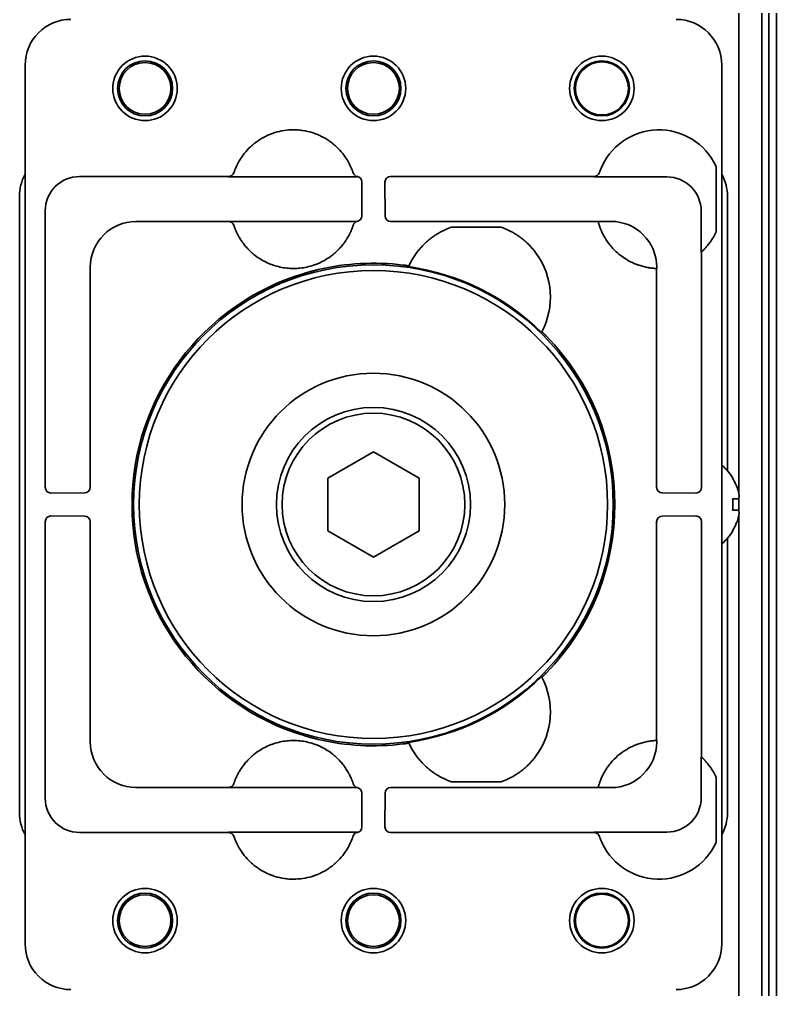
# Model space of a CAD drawing. Extents: x 6336 to 10269, y -393 to 3036.
# Drawn here: x 9113.1 to 9179.4, y 2316.2 to 2401.2 of the extents above; entities that cross this region are included whole.
import ezdxf

# ---------------------------------------------------------------- set-up
doc = ezdxf.new("R2010")
doc.units = 0
doc.header["$LTSCALE"] = 5
doc.layers.add('1', color=7, linetype='CONTINUOUS', true_color=0xffffff)

msp = doc.modelspace()

# ---------------------------------------------------------------- linework, layer by layer
at = {"layer": '1', "color": 7, "linetype": 'Continuous', "lineweight": 35}
for p, q in [((9178.073, 2899.726), (9178.073, 2264.326)), ((9179.373, 2249.526), (9179.373, 2898.926)), ((9178.684, 2895.926), (9178.684, 2252.526)), ((9176.073, 2853.71), (9176.073, 2359.737)), ((9113.573, 2397.227), (9113.573, 2320.226)), ((9174.573, 2320.226), (9174.573, 2397.227)), ((9131.859, 2387.804), (9131.854, 2387.789)), ((9163.859, 2387.804), (9163.86, 2387.805)), ((9163.86, 2387.807), (9163.864, 2387.818)), ((9174.073, 2388.344), (9174.073, 2382.608)), ((9131.385, 2387.463), (9118.335, 2387.463)), ((9142.547, 2387.424), (9131.372, 2387.424)), ((9143.051, 2384.019), (9143.066, 2386.963)), ((9145.079, 2386.963), (9145.094, 2384.016)), ((9163.385, 2387.463), (9145.579, 2387.463)), ((9169.771, 2387.424), (9163.372, 2387.424)), ((9113.073, 2385.727), (9113.073, 2331.726)), ((9175.073, 2361.678), (9175.073, 2385.727)), ((9115.336, 2384.464), (9115.336, 2360.232)), ((9172.771, 2380.828), (9172.771, 2384.424)), ((9123.279, 2383.519), (9131.375, 2383.519)), ((9131.372, 2383.528), (9142.617, 2383.528)), ((9145.594, 2383.519), (9150.288, 2383.519)), ((9150.288, 2383.519), (9150.385, 2383.519)), ((9150.882, 2383.52), (9150.385, 2383.519)), ((9150.883, 2383.52), (9155.263, 2383.52)), ((9155.263, 2383.52), (9155.761, 2383.519)), ((9155.761, 2383.519), (9155.858, 2383.519)), ((9155.858, 2383.519), (9163.749, 2383.519)), ((9163.749, 2383.519), (9163.747, 2383.528)), ((9163.747, 2383.528), (9164.876, 2383.528)), ((9131.848, 2383.181), (9131.848, 2383.181)), ((9155.263, 2383.02), (9150.883, 2383.02)), ((9172.771, 2380.828), (9172.81, 2380.864)), ((9172.81, 2360.232), (9172.81, 2380.864)), ((9119.28, 2360.247), (9119.28, 2379.52)), ((9168.875, 2379.403), (9168.866, 2379.404)), ((9168.866, 2379.404), (9168.866, 2360.247)), ((9168.875, 2379.529), (9168.875, 2379.403)), ((9140.073, 2361.036), (9144.073, 2363.345)), ((9144.073, 2363.345), (9148.073, 2361.036)), ((9140.073, 2356.417), (9140.073, 2361.036)), ((9148.073, 2361.036), (9148.073, 2356.417)), ((9175.518, 2361.026), (9175.551, 2361.026)), ((9115.836, 2359.733), (9118.78, 2359.748)), ((9169.363, 2359.748), (9172.31, 2359.733)), ((9176.073, 2358.22), (9176.073, 2359.221)), ((9115.336, 2357.22), (9115.336, 2332.989)), ((9118.78, 2357.705), (9115.836, 2357.72)), ((9119.28, 2337.933), (9119.28, 2357.205)), ((9168.866, 2357.205), (9168.866, 2338.049)), ((9172.31, 2357.72), (9169.363, 2357.705)), ((9172.81, 2336.588), (9172.81, 2357.22)), ((9176.073, 2357.716), (9176.073, 2264.726)), ((9144.073, 2354.107), (9140.073, 2356.417)), ((9148.073, 2356.417), (9144.073, 2354.107)), ((9175.551, 2356.426), (9175.518, 2356.426)), ((9175.073, 2331.726), (9175.073, 2355.774)), ((9168.866, 2338.049), (9168.875, 2338.049)), ((9168.875, 2338.049), (9168.875, 2337.923)), ((9172.771, 2333.028), (9172.771, 2336.624)), ((9131.849, 2334.273), (9131.849, 2334.273)), ((9150.883, 2334.433), (9155.263, 2334.433)), ((9174.073, 2334.844), (9174.073, 2329.108)), ((9131.375, 2333.933), (9123.279, 2333.933)), ((9142.617, 2333.924), (9131.372, 2333.924)), ((9143.066, 2330.489), (9143.051, 2333.436)), ((9145.094, 2333.436), (9145.079, 2330.489)), ((9150.288, 2333.933), (9145.594, 2333.933)), ((9150.385, 2333.933), (9150.288, 2333.933)), ((9150.882, 2333.933), (9150.385, 2333.933)), ((9155.263, 2333.933), (9150.883, 2333.933)), ((9155.761, 2333.933), (9155.263, 2333.933)), ((9155.858, 2333.933), (9155.761, 2333.933)), ((9163.749, 2333.933), (9155.858, 2333.933)), ((9163.747, 2333.924), (9163.749, 2333.933)), ((9164.876, 2333.924), (9163.747, 2333.924)), ((9118.335, 2329.989), (9131.385, 2329.989)), ((9131.372, 2330.028), (9142.547, 2330.028)), ((9145.579, 2329.989), (9163.385, 2329.989)), ((9163.372, 2330.028), (9169.771, 2330.028)), ((9131.852, 2329.67), (9131.859, 2329.648))]:
    msp.add_line(p, q, dxfattribs=at)
for centre, radius in [((9124.073, 2395.182), 2.825), ((9144.073, 2395.182), 2.825), ((9164.073, 2395.182), 2.825), ((9124.073, 2395.182), 2.411), ((9124.073, 2395.182), 2.267), ((9144.073, 2395.182), 2.411), ((9144.073, 2395.182), 2.267), ((9164.073, 2395.182), 2.411), ((9164.073, 2395.182), 2.32), ((9144.073, 2358.726), 21), ((9144.073, 2358.726), 20.5), ((9144.073, 2358.726), 11.5), ((9144.073, 2358.726), 8.5), ((9144.073, 2358.726), 8), ((9124.073, 2322.27), 2.825), ((9144.073, 2322.27), 2.825), ((9164.073, 2322.27), 2.825), ((9124.073, 2322.27), 2.411), ((9124.073, 2322.27), 2.267), ((9144.073, 2322.27), 2.411), ((9144.073, 2322.27), 2.267), ((9164.073, 2322.27), 2.411), ((9164.073, 2322.27), 2.32)]:
    msp.add_circle(centre, radius, dxfattribs=at)
for centre, radius, start, end in [((9169.073, 2386.052), 5.5, 24.61998, 158.89304), ((9169.073, 2384.9), 5.5, 324.66876, 335.38002), ((9169.073, 2384.9), 5.5, 225.48558, 238.47399), ((9153.073, 2376.9), 6.5, 143.94816, 155.25902), ((9153.073, 2376.9), 6.5, 332.04966, 36.05184), ((9144.073, 2358.726), 21.14, 82.96937, 103.24939), ((9144.073, 2358.726), 21.07, 45.69792, 81.61076), ((9144.073, 2358.726), 21.14, 106.69802, 253.30233), ((9144.073, 2358.726), 21.14, 315.6607, 44.3393), ((9171.453, 2358.527), 4.8, 31.37271, 49.458), ((9171.453, 2358.925), 4.8, 310.542, 328.62729), ((9144.073, 2358.726), 21.07, 278.38924, 314.30208), ((9153.073, 2340.552), 6.5, 323.94816, 27.95034), ((9144.073, 2358.726), 21.14, 256.75031, 277.03063), ((9153.073, 2340.552), 6.5, 204.74098, 216.05184), ((9169.073, 2332.552), 5.5, 121.52607, 139.88439), ((9169.073, 2332.552), 5.5, 24.61998, 35.33124), ((9169.073, 2331.4), 5.5, 201.10696, 335.38002)]:
    msp.add_arc(centre, radius, start, end, dxfattribs=at)
for centre, major_axis, ratio, start_param, end_param in [((9117.573, 2397.226), (2.829, -2.829), 0.999695, 2.356347, 3.926839), ((9170.572, 2397.226), (-2.829, -2.829), 0.999695, 2.356347, 3.926839), ((9117.073, 2385.726), (-2.829, 2.829), 0.999695, 0.279915, 0.785246), ((9131.385, 2387.963), (-0.474, 0.158), 0.999831, 1.892032, 3.138921), ((9142.768, 2387.943), (0.477, 0.15), 0.999767, 3.157291, 4.205088), ((9163.385, 2387.963), (-0.474, 0.159), 0.999831, 1.894839, 3.141593), ((9169.071, 2386.053), (1.747, 5.214), 0.99983, 1.569957, 1.576869), ((9171.072, 2385.726), (2.829, 2.829), 0.999695, 5.497939, 6.003271), ((9118.336, 2384.463), (-2.122, 2.122), 0.999543, 5.497939, 7.068431), ((9142.547, 2386.924), (0.224, 0.447), 0.99981, 0.22534, 0.463541), ((9142.566, 2386.963), (0.224, 0.448), 0.999239, 5.176082, 6.544021), ((9145.579, 2386.963), (-0.224, 0.448), 0.999239, 5.819644, 7.390288), ((9169.77, 2384.423), (2.122, 2.122), 0.999695, 5.497939, 7.068431), ((9123.28, 2379.519), (2.828, 2.828), 0.999924, 0.78555, 2.356042), ((9131.375, 2383.019), (-0.475, -0.156), 0.999831, 3.142574, 4.3946), ((9142.779, 2383.045), (-0.476, 0.155), 0.999754, 5.263357, 6.293203), ((9142.552, 2384.019), (-0.447, -0.224), 0.99981, 1.330368, 2.677899), ((9145.594, 2384.019), (0.447, -0.224), 0.99981, 3.605286, 5.17593), ((9164.875, 2379.528), (-2.829, -2.829), 0.999695, 2.356347, 3.926839), ((13843.254, 1573.685), (-4696.559, 804.417), 0.03512, 6.273761, 6.274076), ((5671.45, 5620.548), (-3486.444, 3247.993), 0.03512, 3.150702, 3.151017), ((9115.836, 2360.233), (0.448, 0.224), 0.999239, 2.678052, 4.248696), ((9118.78, 2360.247), (0.224, 0.447), 0.99981, 3.605286, 5.17593), ((9169.366, 2360.247), (-0.224, 0.447), 0.99981, 1.107255, 2.677899), ((9172.31, 2360.233), (-0.448, 0.224), 0.999239, 2.03449, 3.605134), ((9115.836, 2357.22), (-0.448, 0.224), 0.999239, 5.176082, 6.746726), ((9118.78, 2357.205), (0.224, -0.447), 0.99981, 1.107255, 2.677899), ((9169.366, 2357.205), (-0.224, -0.447), 0.99981, 3.605286, 5.17593), ((9172.31, 2357.22), (0.448, 0.224), 0.999239, 5.819644, 7.390288), ((5671.45, -903.096), (3486.444, 3247.993), 0.03512, 6.273761, 6.274076), ((9123.28, 2337.933), (-2.828, 2.828), 0.999924, 0.78555, 2.356042), ((13843.254, 3143.768), (4696.559, 804.417), 0.03512, 3.150702, 3.151017), ((9164.875, 2337.924), (-2.829, 2.829), 0.999695, 2.356347, 3.926839), ((9170.772, -4890.086), (0, 7227.617), 0.017452, 6.267025, 6.267338), ((9131.375, 2334.433), (0.475, -0.156), 0.999831, 5.030486, 6.282512), ((9142.779, 2334.407), (0.476, 0.155), 0.999754, 3.133975, 4.161422), ((9142.552, 2333.433), (-0.447, 0.224), 0.99981, 3.605286, 4.952817), ((9145.594, 2333.433), (0.447, 0.224), 0.99981, 1.107255, 2.677899), ((9118.336, 2332.99), (2.122, 2.122), 0.999543, 2.356347, 3.926839), ((9169.77, 2333.029), (2.122, -2.122), 0.999695, 5.497939, 7.068431), ((9117.073, 2331.727), (-2.829, -2.829), 0.999695, 5.497939, 6.003271), ((9171.072, 2331.727), (2.829, -2.829), 0.999695, 0.279915, 0.785246), ((9131.385, 2329.489), (-0.475, -0.157), 0.999831, 3.145682, 4.39242), ((9142.767, 2329.509), (0.473, -0.161), 0.999761, 2.10121, 3.149501), ((9142.547, 2330.529), (-0.224, 0.447), 0.99981, 2.678052, 2.916971), ((9142.566, 2330.489), (-0.224, 0.448), 0.999239, 2.880101, 4.248696), ((9145.579, 2330.489), (0.224, 0.448), 0.999239, 2.03449, 3.605134), ((9169.074, 2331.9), (5.684, 1.924), 0.999938, 3.132345, 3.139281), ((9163.385, 2329.489), (-0.474, -0.159), 0.999831, 3.141593, 4.388346), ((9169.081, 2331.402), (5.228, 1.734), 0.999252, 3.138522, 3.145428), ((9117.573, 2320.227), (2.829, 2.829), 0.999695, 2.356347, 3.926839), ((9170.572, 2320.227), (-2.829, 2.829), 0.999695, 2.356347, 3.926839)]:
    msp.add_ellipse(centre, major_axis=major_axis, ratio=ratio, start_param=start_param, end_param=end_param, dxfattribs=at)
for points, knots in [([(9142.206, 2388.029), (9142.106, 2388.289), (9141.987, 2388.539), (9141.833, 2388.81), (9141.815, 2388.84), (9141.78, 2388.899), (9141.762, 2388.929), (9141.707, 2389.017), (9141.669, 2389.076), (9141.553, 2389.247), (9141.472, 2389.358), (9141.216, 2389.681), (9141.031, 2389.883), (9140.779, 2390.118), (9140.702, 2390.187), (9140.623, 2390.255), (9140.57, 2390.299), (9140.543, 2390.321), (9140.407, 2390.43), (9140.297, 2390.512), (9139.956, 2390.745), (9139.719, 2390.883), (9139.348, 2391.063), (9139.222, 2391.118), (9139.061, 2391.182), (9139.029, 2391.194), (9138.964, 2391.218), (9138.931, 2391.23), (9138.833, 2391.265), (9138.767, 2391.286), (9138.438, 2391.389), (9138.17, 2391.45), (9137.764, 2391.512), (9137.627, 2391.527), (9137.421, 2391.543), (9137.318, 2391.549), (9137.214, 2391.552), (9137.144, 2391.553), (9137.11, 2391.553), (9136.797, 2391.554), (9136.523, 2391.533), (9135.981, 2391.451), (9135.713, 2391.39), (9135.416, 2391.298), (9135.383, 2391.287), (9135.317, 2391.266), (9135.284, 2391.254), (9135.186, 2391.22), (9135.121, 2391.196), (9134.928, 2391.12), (9134.802, 2391.065), (9134.432, 2390.885), (9134.194, 2390.748), (9133.91, 2390.553), (9133.826, 2390.493), (9133.743, 2390.431), (9133.688, 2390.388), (9133.66, 2390.367), (9133.525, 2390.258), (9133.421, 2390.168), (9133.119, 2389.886), (9132.933, 2389.685), (9132.677, 2389.362), (9132.596, 2389.251), (9132.499, 2389.107), (9132.48, 2389.079), (9132.442, 2389.02), (9132.423, 2388.991), (9132.368, 2388.903), (9132.333, 2388.843), (9132.161, 2388.542), (9132.042, 2388.293), (9131.942, 2388.033)], [0, 0, 0, 0, 0.0625, 0.0625, 0.070313, 0.070313, 0.078125, 0.078125, 0.09375, 0.09375, 0.125, 0.125, 0.1875, 0.1875, 0.203125, 0.210937, 0.210937, 0.21875, 0.21875, 0.25, 0.25, 0.3125, 0.3125, 0.34375, 0.34375, 0.351562, 0.351562, 0.359375, 0.359375, 0.375, 0.375, 0.4375, 0.4375, 0.46875, 0.46875, 0.484375, 0.492187, 0.492187, 0.5, 0.5, 0.5625, 0.5625, 0.625, 0.625, 0.632812, 0.632812, 0.640625, 0.640625, 0.65625, 0.65625, 0.6875, 0.6875, 0.75, 0.75, 0.765625, 0.773438, 0.773438, 0.78125, 0.78125, 0.8125, 0.8125, 0.875, 0.875, 0.90625, 0.90625, 0.914063, 0.914063, 0.921875, 0.921875, 0.9375, 0.9375, 1, 1, 1, 1]), ([(9131.942, 2388.033), (9131.936, 2388.018), (9131.93, 2388.003), (9131.922, 2387.981), (9131.919, 2387.974), (9131.914, 2387.96), (9131.911, 2387.953), (9131.904, 2387.932), (9131.899, 2387.919), (9131.892, 2387.9), (9131.89, 2387.894), (9131.886, 2387.883), (9131.884, 2387.877), (9131.879, 2387.861), (9131.875, 2387.852), (9131.87, 2387.835), (9131.867, 2387.828), (9131.864, 2387.819), (9131.864, 2387.817), (9131.862, 2387.812), (9131.861, 2387.811), (9131.86, 2387.806), (9131.859, 2387.804), (9131.859, 2387.804)], [0, 0, 0, 0, 0.125, 0.125, 0.1875, 0.1875, 0.25, 0.25, 0.375, 0.375, 0.4375, 0.4375, 0.5, 0.5, 0.625, 0.625, 0.75, 0.75, 0.8125, 0.8125, 0.875, 0.875, 1, 1, 1, 1]), ([(9142.293, 2387.785), (9142.293, 2387.786), (9142.293, 2387.788), (9142.291, 2387.793), (9142.29, 2387.795), (9142.288, 2387.8), (9142.287, 2387.803), (9142.284, 2387.813), (9142.281, 2387.821), (9142.277, 2387.834), (9142.275, 2387.839), (9142.272, 2387.85), (9142.27, 2387.855), (9142.264, 2387.872), (9142.259, 2387.884), (9142.25, 2387.911), (9142.245, 2387.924), (9142.237, 2387.946), (9142.235, 2387.953), (9142.229, 2387.968), (9142.226, 2387.975), (9142.218, 2387.998), (9142.212, 2388.014), (9142.206, 2388.029)], [0, 0, 0, 0, 0.125, 0.125, 0.1875, 0.1875, 0.25, 0.25, 0.375, 0.375, 0.4375, 0.4375, 0.5, 0.5, 0.625, 0.625, 0.75, 0.75, 0.8125, 0.8125, 0.875, 0.875, 1, 1, 1, 1]), ([(9163.942, 2388.033), (9163.939, 2388.026), (9163.936, 2388.018), (9163.93, 2388.003), (9163.928, 2387.996), (9163.919, 2387.974), (9163.914, 2387.96), (9163.904, 2387.932), (9163.899, 2387.919), (9163.892, 2387.9), (9163.89, 2387.894), (9163.886, 2387.882), (9163.884, 2387.877), (9163.879, 2387.861), (9163.875, 2387.852), (9163.87, 2387.835), (9163.867, 2387.828), (9163.863, 2387.816), (9163.862, 2387.812), (9163.86, 2387.807), (9163.86, 2387.806), (9163.859, 2387.805), (9163.859, 2387.804), (9163.859, 2387.804)], [0, 0, 0, 0, 0.0625, 0.0625, 0.125, 0.125, 0.25, 0.25, 0.375, 0.375, 0.4375, 0.4375, 0.5, 0.5, 0.625, 0.625, 0.75, 0.75, 0.875, 0.875, 0.9375, 0.9375, 1, 1, 1, 1]), ([(9131.372, 2383.528), (9131.398, 2383.528), (9131.45, 2383.524), (9131.501, 2383.512), (9131.539, 2383.5), (9131.551, 2383.496), (9131.575, 2383.486), (9131.587, 2383.48), (9131.622, 2383.463), (9131.644, 2383.449), (9131.676, 2383.426), (9131.686, 2383.418), (9131.706, 2383.401), (9131.716, 2383.392), (9131.743, 2383.364), (9131.76, 2383.345), (9131.791, 2383.303), (9131.805, 2383.28), (9131.829, 2383.234), (9131.839, 2383.209), (9131.847, 2383.184)], [0, 0, 0, 0, 0.125, 0.25, 0.25, 0.3125, 0.3125, 0.375, 0.375, 0.5, 0.5, 0.5625, 0.5625, 0.625, 0.625, 0.75, 0.75, 0.875, 0.875, 1, 1, 1, 1]), ([(9131.375, 2383.519), (9131.375, 2383.521), (9131.374, 2383.522), (9131.373, 2383.525), (9131.373, 2383.527), (9131.372, 2383.528)], [0, 0, 0, 0, 0.499999, 0.499999, 1, 1, 1, 1]), ([(9164.866, 2381.357), (9164.764, 2381.478), (9164.669, 2381.601), (9164.536, 2381.789), (9164.494, 2381.852), (9164.433, 2381.947), (9164.403, 2381.994), (9164.374, 2382.042), (9164.355, 2382.074), (9164.345, 2382.089), (9164.261, 2382.232), (9164.195, 2382.356), (9164.108, 2382.533), (9164.08, 2382.591), (9164.042, 2382.676), (9164.024, 2382.718), (9164.006, 2382.759), (9163.995, 2382.787), (9163.989, 2382.8), (9163.94, 2382.92), (9163.904, 2383.017), (9163.86, 2383.145), (9163.847, 2383.185), (9163.832, 2383.232), (9163.829, 2383.241), (9163.823, 2383.259), (9163.821, 2383.268), (9163.813, 2383.293), (9163.808, 2383.309), (9163.794, 2383.355), (9163.779, 2383.409), (9163.768, 2383.449), (9163.761, 2383.473), (9163.759, 2383.481), (9163.756, 2383.493), (9163.754, 2383.499), (9163.751, 2383.512), (9163.749, 2383.518), (9163.749, 2383.519)], [0, 0, 0, 0, 0.125, 0.125, 0.1875, 0.1875, 0.21875, 0.234375, 0.234375, 0.25, 0.25, 0.375, 0.375, 0.4375, 0.4375, 0.46875, 0.484375, 0.484375, 0.5, 0.5, 0.625, 0.625, 0.6875, 0.6875, 0.703125, 0.703125, 0.71875, 0.71875, 0.75, 0.75, 0.8125, 0.875, 0.875, 0.90625, 0.90625, 0.9375, 0.9375, 1, 1, 1, 1]), ([(9131.85, 2383.176), (9131.85, 2383.175), (9131.853, 2383.166), (9131.863, 2383.135), (9131.875, 2383.103), (9131.883, 2383.078), (9131.885, 2383.073), (9131.889, 2383.063), (9131.891, 2383.057), (9131.897, 2383.041), (9131.901, 2383.029), (9131.915, 2382.991), (9131.936, 2382.935), (9131.962, 2382.868), (9131.984, 2382.814), (9131.991, 2382.796), (9132.007, 2382.757), (9132.016, 2382.737), (9132.043, 2382.676), (9132.062, 2382.633), (9132.124, 2382.499), (9132.171, 2382.402), (9132.241, 2382.274), (9132.255, 2382.248), (9132.284, 2382.195), (9132.299, 2382.169), (9132.345, 2382.09), (9132.377, 2382.037), (9132.444, 2381.93), (9132.479, 2381.876), (9132.534, 2381.794), (9132.553, 2381.767), (9132.591, 2381.713), (9132.61, 2381.686), (9132.708, 2381.551), (9132.791, 2381.446), (9132.879, 2381.343)], [0, 0, 0, 0, 0.0625, 0.125, 0.1875, 0.1875, 0.203125, 0.203125, 0.21875, 0.21875, 0.25, 0.25, 0.3125, 0.375, 0.375, 0.40625, 0.40625, 0.4375, 0.4375, 0.5, 0.5, 0.625, 0.625, 0.65625, 0.65625, 0.6875, 0.6875, 0.75, 0.75, 0.8125, 0.8125, 0.84375, 0.84375, 0.875, 0.875, 1, 1, 1, 1]), ([(9141.265, 2381.343), (9141.361, 2381.457), (9141.452, 2381.573), (9141.58, 2381.75), (9141.621, 2381.81), (9141.67, 2381.884), (9141.68, 2381.899), (9141.699, 2381.929), (9141.709, 2381.944), (9141.738, 2381.989), (9141.756, 2382.019), (9141.846, 2382.166), (9141.909, 2382.281), (9141.979, 2382.417), (9141.993, 2382.444), (9142.019, 2382.497), (9142.032, 2382.523), (9142.068, 2382.6), (9142.09, 2382.649), (9142.111, 2382.695)], [0, 0, 0, 0, 0.25, 0.25, 0.375, 0.375, 0.40625, 0.40625, 0.4375, 0.4375, 0.5, 0.5, 0.75, 0.75, 0.8125, 0.8125, 0.875, 0.875, 1, 1, 1, 1]), ([(9142.111, 2382.695), (9142.145, 2382.772), (9142.173, 2382.842), (9142.21, 2382.935), (9142.221, 2382.964), (9142.236, 2383.004), (9142.24, 2383.017), (9142.249, 2383.042), (9142.253, 2383.053), (9142.273, 2383.108), (9142.284, 2383.142), (9142.296, 2383.176), (9142.299, 2383.185), (9142.302, 2383.194), (9142.302, 2383.196), (9142.303, 2383.199), (9142.304, 2383.2), (9142.304, 2383.2)], [0, 0, 0, 0, 0.25, 0.25, 0.375, 0.375, 0.4375, 0.4375, 0.5, 0.5, 0.75, 0.75, 0.875, 0.875, 0.9375, 0.9375, 1, 1, 1, 1]), ([(9149.813, 2382.523), (9149.788, 2382.509), (9149.759, 2382.492), (9149.696, 2382.454), (9149.662, 2382.433), (9149.608, 2382.399), (9149.589, 2382.387), (9149.551, 2382.363), (9149.532, 2382.351), (9149.473, 2382.312), (9149.433, 2382.285), (9149.35, 2382.228), (9149.308, 2382.198), (9149.221, 2382.136), (9149.177, 2382.103), (9149.044, 2382.002), (9148.955, 2381.93), (9148.776, 2381.778), (9148.686, 2381.697), (9148.551, 2381.569), (9148.506, 2381.525), (9148.438, 2381.457), (9148.415, 2381.434), (9148.371, 2381.387), (9148.348, 2381.364), (9148.304, 2381.316), (9148.281, 2381.292), (9148.237, 2381.243), (9148.171, 2381.17), (9148.107, 2381.094), (9147.98, 2380.941), (9147.898, 2380.835), (9147.818, 2380.725)], [0, 0, 0, 0, 0.0625, 0.0625, 0.125, 0.125, 0.15625, 0.15625, 0.1875, 0.1875, 0.25, 0.25, 0.3125, 0.3125, 0.375, 0.375, 0.5, 0.5, 0.625, 0.625, 0.6875, 0.6875, 0.71875, 0.71875, 0.75, 0.75, 0.78125, 0.78125, 0.8125, 0.875, 0.875, 1, 1, 1, 1]), ([(9158.328, 2380.725), (9158.248, 2380.835), (9158.166, 2380.941), (9158.059, 2381.07), (9158.037, 2381.096), (9157.994, 2381.146), (9157.972, 2381.171), (9157.907, 2381.245), (9157.863, 2381.294), (9157.731, 2381.435), (9157.642, 2381.524), (9157.507, 2381.653), (9157.462, 2381.694), (9157.394, 2381.755), (9157.371, 2381.776), (9157.326, 2381.815), (9157.303, 2381.835), (9157.19, 2381.931), (9157.1, 2382.003), (9156.968, 2382.103), (9156.925, 2382.136), (9156.839, 2382.198), (9156.797, 2382.227), (9156.735, 2382.27), (9156.714, 2382.284), (9156.673, 2382.312), (9156.653, 2382.325), (9156.594, 2382.363), (9156.556, 2382.388), (9156.502, 2382.422), (9156.484, 2382.433), (9156.45, 2382.453), (9156.434, 2382.463), (9156.387, 2382.492), (9156.358, 2382.509), (9156.333, 2382.523)], [0, 0, 0, 0, 0.125, 0.125, 0.15625, 0.15625, 0.1875, 0.1875, 0.25, 0.25, 0.375, 0.375, 0.4375, 0.4375, 0.46875, 0.46875, 0.5, 0.5, 0.625, 0.625, 0.6875, 0.6875, 0.75, 0.75, 0.78125, 0.78125, 0.8125, 0.8125, 0.875, 0.875, 0.90625, 0.90625, 0.9375, 0.9375, 1, 1, 1, 1]), ([(9173.56, 2381.719), (9173.524, 2381.668), (9173.487, 2381.618), (9173.412, 2381.52), (9173.375, 2381.472), (9173.298, 2381.378), (9173.259, 2381.332), (9173.201, 2381.265), (9173.181, 2381.243), (9173.143, 2381.2), (9173.124, 2381.179), (9173.086, 2381.139), (9173.067, 2381.119), (9173.04, 2381.09), (9173.031, 2381.081), (9173.013, 2381.063), (9173.005, 2381.054), (9172.962, 2381.01), (9172.93, 2380.979), (9172.896, 2380.946), (9172.889, 2380.939), (9172.877, 2380.927), (9172.871, 2380.922), (9172.854, 2380.906), (9172.844, 2380.897), (9172.832, 2380.885), (9172.829, 2380.882), (9172.823, 2380.876), (9172.82, 2380.874), (9172.813, 2380.867), (9172.811, 2380.865), (9172.81, 2380.864)], [0, 0, 0, 0, 0.125, 0.125, 0.25, 0.25, 0.375, 0.375, 0.4375, 0.4375, 0.5, 0.5, 0.5625, 0.5625, 0.59375, 0.59375, 0.625, 0.625, 0.75, 0.75, 0.78125, 0.78125, 0.8125, 0.8125, 0.875, 0.875, 0.90625, 0.90625, 0.9375, 0.9375, 1, 1, 1, 1]), ([(9132.879, 2381.343), (9133.009, 2381.19), (9133.146, 2381.045), (9133.363, 2380.84), (9133.437, 2380.773), (9133.552, 2380.676), (9133.59, 2380.644), (9133.668, 2380.582), (9133.708, 2380.551), (9133.906, 2380.4), (9134.07, 2380.289), (9134.409, 2380.086), (9134.583, 2379.993), (9134.853, 2379.869), (9134.944, 2379.829), (9135.083, 2379.774), (9135.13, 2379.756), (9135.224, 2379.722), (9135.271, 2379.705), (9135.508, 2379.626), (9135.699, 2379.573), (9136.085, 2379.488), (9136.28, 2379.456), (9136.575, 2379.424), (9136.674, 2379.416), (9136.823, 2379.408), (9136.872, 2379.406), (9136.972, 2379.403), (9137.022, 2379.402), (9137.272, 2379.402), (9137.471, 2379.413), (9137.864, 2379.456), (9138.058, 2379.488), (9138.445, 2379.573), (9138.636, 2379.626), (9138.873, 2379.706), (9138.921, 2379.722), (9139.014, 2379.757), (9139.154, 2379.81), (9139.29, 2379.869), (9139.56, 2379.993), (9139.734, 2380.086), (9140.073, 2380.289), (9140.237, 2380.4), (9140.436, 2380.551), (9140.476, 2380.582), (9140.554, 2380.645), (9140.67, 2380.74), (9140.781, 2380.84), (9140.998, 2381.045), (9141.135, 2381.19), (9141.265, 2381.343)], [0, 0, 0, 0, 0.0625, 0.0625, 0.09375, 0.09375, 0.109375, 0.109375, 0.125, 0.125, 0.1875, 0.1875, 0.25, 0.25, 0.28125, 0.28125, 0.296875, 0.296875, 0.3125, 0.3125, 0.375, 0.375, 0.4375, 0.4375, 0.46875, 0.46875, 0.484375, 0.484375, 0.5, 0.5, 0.5625, 0.5625, 0.625, 0.625, 0.6875, 0.6875, 0.703125, 0.703125, 0.71875, 0.75, 0.75, 0.8125, 0.8125, 0.875, 0.875, 0.890625, 0.890625, 0.90625, 0.9375, 0.9375, 1, 1, 1, 1]), ([(9167.931, 2379.52), (9167.801, 2379.547), (9167.666, 2379.581), (9167.453, 2379.643), (9167.381, 2379.666), (9167.27, 2379.703), (9167.233, 2379.716), (9167.158, 2379.744), (9167.121, 2379.758), (9166.933, 2379.83), (9166.783, 2379.896), (9166.598, 2379.988), (9166.561, 2380.007), (9166.487, 2380.045), (9166.45, 2380.065), (9166.341, 2380.126), (9166.268, 2380.168), (9166.197, 2380.212)], [0, 0, 0, 0, 0.25, 0.25, 0.375, 0.375, 0.4375, 0.4375, 0.5, 0.5, 0.75, 0.75, 0.8125, 0.8125, 0.875, 0.875, 1, 1, 1, 1]), ([(9139.228, 2379.303), (9139.125, 2379.279), (9139.022, 2379.254), (9138.816, 2379.202), (9138.611, 2379.149), (9138.406, 2379.092), (9138.202, 2379.035), (9138.1, 2379.005), (9137.999, 2378.974)], [0, 0, 0, 0, 0.25, 0.25, 0.5, 0.75, 0.75, 1, 1, 1, 1]), ([(9147.17, 2379.62), (9147.17, 2379.621), (9147.167, 2379.623), (9147.158, 2379.626), (9147.154, 2379.627), (9147.146, 2379.629), (9147.144, 2379.63), (9147.138, 2379.631), (9147.135, 2379.632), (9147.119, 2379.635), (9147.103, 2379.639), (9147.075, 2379.644), (9147.065, 2379.646), (9147.043, 2379.65), (9147.021, 2379.654), (9146.996, 2379.658), (9146.97, 2379.663), (9146.956, 2379.665), (9146.914, 2379.672), (9146.885, 2379.676), (9146.839, 2379.683), (9146.824, 2379.685), (9146.792, 2379.69), (9146.775, 2379.692), (9146.727, 2379.698), (9146.694, 2379.703), (9146.66, 2379.707)], [0, 0, 0, 0, 0.125, 0.125, 0.1875, 0.1875, 0.21875, 0.21875, 0.25, 0.25, 0.375, 0.375, 0.4375, 0.4375, 0.5, 0.5625, 0.5625, 0.625, 0.625, 0.75, 0.75, 0.8125, 0.8125, 0.875, 0.875, 1, 1, 1, 1]), ([(9168.866, 2379.404), (9168.864, 2379.404), (9168.857, 2379.404), (9168.834, 2379.405), (9168.818, 2379.406), (9168.775, 2379.408), (9168.749, 2379.409), (9168.71, 2379.412), (9168.701, 2379.412), (9168.685, 2379.413), (9168.659, 2379.415), (9168.63, 2379.418), (9168.57, 2379.423), (9168.525, 2379.427), (9168.428, 2379.438), (9168.375, 2379.444), (9168.303, 2379.454), (9168.288, 2379.456), (9168.258, 2379.46), (9168.213, 2379.467), (9168.166, 2379.475), (9168.069, 2379.492), (9168.002, 2379.505), (9167.931, 2379.52)], [0, 0, 0, 0, 0.125, 0.125, 0.25, 0.25, 0.375, 0.375, 0.40625, 0.40625, 0.4375, 0.5, 0.5, 0.625, 0.625, 0.75, 0.75, 0.78125, 0.78125, 0.8125, 0.875, 0.875, 1, 1, 1, 1]), ([(9159.192, 2373.501), (9159.169, 2373.525), (9159.146, 2373.548), (9159.111, 2373.583), (9159.099, 2373.594), (9159.077, 2373.617), (9159.065, 2373.628), (9159.032, 2373.661), (9159.011, 2373.681), (9158.98, 2373.71), (9158.97, 2373.72), (9158.956, 2373.733), (9158.951, 2373.738), (9158.942, 2373.747), (9158.937, 2373.751), (9158.915, 2373.771), (9158.899, 2373.786), (9158.881, 2373.802), (9158.877, 2373.805), (9158.871, 2373.811), (9158.868, 2373.814), (9158.858, 2373.822), (9158.853, 2373.826), (9158.837, 2373.839), (9158.829, 2373.845), (9158.821, 2373.851), (9158.819, 2373.852), (9158.816, 2373.854), (9158.815, 2373.854), (9158.815, 2373.853)], [0, 0, 0, 0, 0.125, 0.125, 0.1875, 0.1875, 0.25, 0.25, 0.375, 0.375, 0.4375, 0.4375, 0.46875, 0.46875, 0.5, 0.5, 0.625, 0.625, 0.65625, 0.65625, 0.6875, 0.6875, 0.75, 0.75, 0.875, 0.875, 0.9375, 0.9375, 1, 1, 1, 1]), ([(9175.518, 2359.226), (9175.642, 2359.226), (9175.75, 2359.226), (9175.888, 2359.226), (9175.93, 2359.226), (9176.006, 2359.226), (9176.039, 2359.226), (9176.069, 2359.226)], [0, 0, 0, 0, 0.5, 0.5, 0.75, 0.75, 1, 1, 1, 1]), ([(9175.518, 2356.426), (9175.642, 2356.629), (9175.75, 2356.839), (9175.888, 2357.164), (9175.93, 2357.274), (9176.006, 2357.497), (9176.039, 2357.611), (9176.069, 2357.726)], [0, 0, 0, 0, 0.5, 0.5, 0.75, 0.75, 1, 1, 1, 1]), ([(9158.815, 2343.599), (9158.815, 2343.598), (9158.818, 2343.599), (9158.827, 2343.605), (9158.83, 2343.607), (9158.836, 2343.612), (9158.838, 2343.614), (9158.842, 2343.617), (9158.845, 2343.619), (9158.858, 2343.63), (9158.87, 2343.641), (9158.891, 2343.66), (9158.899, 2343.667), (9158.915, 2343.681), (9158.932, 2343.697), (9158.95, 2343.714), (9158.97, 2343.732), (9158.98, 2343.741), (9159.01, 2343.771), (9159.032, 2343.791), (9159.065, 2343.824), (9159.076, 2343.835), (9159.099, 2343.857), (9159.111, 2343.869), (9159.145, 2343.904), (9159.169, 2343.927), (9159.192, 2343.951)], [0, 0, 0, 0, 0.125, 0.125, 0.1875, 0.1875, 0.21875, 0.21875, 0.25, 0.25, 0.375, 0.375, 0.4375, 0.4375, 0.5, 0.5625, 0.5625, 0.625, 0.625, 0.75, 0.75, 0.8125, 0.8125, 0.875, 0.875, 1, 1, 1, 1]), ([(9137.999, 2338.478), (9138.101, 2338.447), (9138.202, 2338.418), (9138.406, 2338.36), (9138.611, 2338.304), (9138.816, 2338.25), (9139.022, 2338.199), (9139.125, 2338.173), (9139.228, 2338.149)], [0, 0, 0, 0, 0.25, 0.25, 0.5, 0.75, 0.75, 1, 1, 1, 1]), ([(9141.265, 2336.109), (9141.135, 2336.262), (9140.998, 2336.407), (9140.781, 2336.613), (9140.706, 2336.679), (9140.592, 2336.776), (9140.553, 2336.808), (9140.475, 2336.871), (9140.436, 2336.901), (9140.237, 2337.052), (9140.073, 2337.163), (9139.735, 2337.366), (9139.56, 2337.459), (9139.29, 2337.584), (9139.199, 2337.623), (9139.06, 2337.678), (9139.014, 2337.696), (9138.92, 2337.73), (9138.873, 2337.747), (9138.636, 2337.827), (9138.445, 2337.879), (9138.059, 2337.964), (9137.864, 2337.996), (9137.569, 2338.028), (9137.47, 2338.036), (9137.321, 2338.044), (9137.271, 2338.046), (9137.172, 2338.049), (9137.121, 2338.05), (9136.871, 2338.05), (9136.673, 2338.039), (9136.28, 2337.996), (9136.085, 2337.964), (9135.699, 2337.879), (9135.507, 2337.826), (9135.27, 2337.747), (9135.223, 2337.73), (9135.129, 2337.696), (9134.99, 2337.642), (9134.853, 2337.584), (9134.584, 2337.459), (9134.409, 2337.367), (9134.071, 2337.163), (9133.906, 2337.052), (9133.707, 2336.901), (9133.668, 2336.87), (9133.59, 2336.808), (9133.474, 2336.712), (9133.363, 2336.612), (9133.146, 2336.407), (9133.009, 2336.262), (9132.879, 2336.109)], [0, 0, 0, 0, 0.0625, 0.0625, 0.09375, 0.09375, 0.109375, 0.109375, 0.125, 0.125, 0.1875, 0.1875, 0.25, 0.25, 0.28125, 0.28125, 0.296875, 0.296875, 0.3125, 0.3125, 0.375, 0.375, 0.4375, 0.4375, 0.46875, 0.46875, 0.484375, 0.484375, 0.5, 0.5, 0.5625, 0.5625, 0.625, 0.625, 0.6875, 0.6875, 0.703125, 0.703125, 0.71875, 0.75, 0.75, 0.8125, 0.8125, 0.875, 0.875, 0.890625, 0.890625, 0.90625, 0.9375, 0.9375, 1, 1, 1, 1]), ([(9146.66, 2337.745), (9146.694, 2337.75), (9146.727, 2337.754), (9146.775, 2337.76), (9146.791, 2337.762), (9146.823, 2337.767), (9146.839, 2337.769), (9146.885, 2337.776), (9146.914, 2337.78), (9146.956, 2337.787), (9146.969, 2337.789), (9146.989, 2337.793), (9146.995, 2337.794), (9147.008, 2337.796), (9147.014, 2337.797), (9147.044, 2337.802), (9147.065, 2337.806), (9147.089, 2337.811), (9147.093, 2337.811), (9147.102, 2337.813), (9147.106, 2337.814), (9147.118, 2337.817), (9147.125, 2337.818), (9147.145, 2337.823), (9147.154, 2337.825), (9147.164, 2337.828), (9147.166, 2337.829), (9147.169, 2337.831), (9147.17, 2337.832), (9147.17, 2337.832)], [0, 0, 0, 0, 0.125, 0.125, 0.1875, 0.1875, 0.25, 0.25, 0.375, 0.375, 0.4375, 0.4375, 0.46875, 0.46875, 0.5, 0.5, 0.625, 0.625, 0.65625, 0.65625, 0.6875, 0.6875, 0.75, 0.75, 0.875, 0.875, 0.9375, 0.9375, 1, 1, 1, 1]), ([(9166.197, 2337.241), (9166.268, 2337.284), (9166.34, 2337.326), (9166.485, 2337.407), (9166.559, 2337.445), (9166.779, 2337.554), (9166.929, 2337.62), (9167.116, 2337.693), (9167.154, 2337.707), (9167.21, 2337.728), (9167.229, 2337.734), (9167.267, 2337.747), (9167.36, 2337.78), (9167.451, 2337.808), (9167.594, 2337.85), (9167.663, 2337.869), (9167.8, 2337.904), (9167.866, 2337.919), (9167.931, 2337.933)], [0, 0, 0, 0, 0.125, 0.125, 0.25, 0.25, 0.5, 0.5, 0.5625, 0.5625, 0.59375, 0.59375, 0.625, 0.75, 0.75, 0.875, 0.875, 1, 1, 1, 1]), ([(9167.931, 2337.933), (9168.002, 2337.948), (9168.07, 2337.961), (9168.198, 2337.983), (9168.258, 2337.992), (9168.372, 2338.008), (9168.425, 2338.014), (9168.524, 2338.025), (9168.569, 2338.03), (9168.65, 2338.036), (9168.685, 2338.039), (9168.747, 2338.043), (9168.774, 2338.044), (9168.817, 2338.047), (9168.851, 2338.048), (9168.864, 2338.049), (9168.866, 2338.049)], [0, 0, 0, 0, 0.125, 0.125, 0.25, 0.25, 0.375, 0.375, 0.5, 0.5, 0.625, 0.625, 0.75, 0.75, 0.875, 1, 1, 1, 1]), ([(9147.818, 2336.727), (9147.898, 2336.617), (9147.98, 2336.512), (9148.107, 2336.358), (9148.15, 2336.308), (9148.215, 2336.233), (9148.237, 2336.209), (9148.281, 2336.16), (9148.304, 2336.136), (9148.348, 2336.088), (9148.371, 2336.065), (9148.415, 2336.018), (9148.438, 2335.995), (9148.506, 2335.927), (9148.551, 2335.883), (9148.686, 2335.755), (9148.776, 2335.674), (9148.955, 2335.522), (9149.044, 2335.45), (9149.177, 2335.349), (9149.221, 2335.316), (9149.308, 2335.254), (9149.35, 2335.224), (9149.433, 2335.167), (9149.473, 2335.14), (9149.532, 2335.102), (9149.551, 2335.089), (9149.589, 2335.065), (9149.608, 2335.053), (9149.662, 2335.019), (9149.696, 2334.998), (9149.759, 2334.961), (9149.788, 2334.944), (9149.813, 2334.929)], [0, 0, 0, 0, 0.125, 0.125, 0.1875, 0.1875, 0.21875, 0.21875, 0.25, 0.25, 0.28125, 0.28125, 0.3125, 0.3125, 0.375, 0.375, 0.5, 0.5, 0.625, 0.625, 0.6875, 0.6875, 0.75, 0.75, 0.8125, 0.8125, 0.84375, 0.84375, 0.875, 0.875, 0.9375, 0.9375, 1, 1, 1, 1]), ([(9156.333, 2334.929), (9156.358, 2334.944), (9156.387, 2334.961), (9156.434, 2334.989), (9156.45, 2334.999), (9156.485, 2335.02), (9156.502, 2335.031), (9156.556, 2335.065), (9156.594, 2335.089), (9156.653, 2335.127), (9156.673, 2335.141), (9156.714, 2335.168), (9156.735, 2335.182), (9156.797, 2335.225), (9156.839, 2335.255), (9156.925, 2335.317), (9156.969, 2335.349), (9157.1, 2335.449), (9157.19, 2335.521), (9157.303, 2335.617), (9157.326, 2335.637), (9157.371, 2335.677), (9157.44, 2335.737), (9157.507, 2335.8), (9157.642, 2335.928), (9157.731, 2336.018), (9157.863, 2336.159), (9157.907, 2336.207), (9157.972, 2336.281), (9157.994, 2336.306), (9158.037, 2336.357), (9158.059, 2336.382), (9158.166, 2336.511), (9158.248, 2336.617), (9158.328, 2336.727)], [0, 0, 0, 0, 0.0625, 0.0625, 0.09375, 0.09375, 0.125, 0.125, 0.1875, 0.1875, 0.21875, 0.21875, 0.25, 0.25, 0.3125, 0.3125, 0.375, 0.375, 0.5, 0.5, 0.53125, 0.53125, 0.5625, 0.625, 0.625, 0.75, 0.75, 0.8125, 0.8125, 0.84375, 0.84375, 0.875, 0.875, 1, 1, 1, 1]), ([(9132.879, 2336.109), (9132.791, 2336.006), (9132.709, 2335.901), (9132.592, 2335.741), (9132.554, 2335.688), (9132.499, 2335.607), (9132.481, 2335.58), (9132.446, 2335.525), (9132.429, 2335.498), (9132.344, 2335.363), (9132.283, 2335.258), (9132.202, 2335.106), (9132.176, 2335.056), (9132.145, 2334.996), (9132.14, 2334.984), (9132.128, 2334.96), (9132.122, 2334.948), (9132.105, 2334.912), (9132.094, 2334.889), (9132.042, 2334.777), (9132.007, 2334.695), (9131.97, 2334.605), (9131.963, 2334.587), (9131.953, 2334.562), (9131.95, 2334.554), (9131.943, 2334.537), (9131.928, 2334.498), (9131.905, 2334.434), (9131.889, 2334.39), (9131.878, 2334.36), (9131.875, 2334.351), (9131.87, 2334.335), (9131.867, 2334.327), (9131.86, 2334.307), (9131.853, 2334.286), (9131.85, 2334.278), (9131.85, 2334.276)], [0, 0, 0, 0, 0.125, 0.125, 0.1875, 0.1875, 0.21875, 0.21875, 0.25, 0.25, 0.375, 0.375, 0.4375, 0.4375, 0.453125, 0.453125, 0.46875, 0.46875, 0.5, 0.5, 0.625, 0.625, 0.65625, 0.65625, 0.671875, 0.671875, 0.6875, 0.75, 0.8125, 0.8125, 0.84375, 0.84375, 0.875, 0.875, 0.9375, 1, 1, 1, 1]), ([(9142.111, 2334.757), (9142.09, 2334.803), (9142.068, 2334.852), (9142.02, 2334.953), (9141.995, 2335.005), (9141.953, 2335.087), (9141.931, 2335.128), (9141.908, 2335.171), (9141.892, 2335.199), (9141.884, 2335.214), (9141.844, 2335.286), (9141.81, 2335.344), (9141.739, 2335.462), (9141.701, 2335.521), (9141.642, 2335.61), (9141.622, 2335.64), (9141.581, 2335.7), (9141.56, 2335.73), (9141.452, 2335.879), (9141.361, 2335.996), (9141.265, 2336.109)], [0, 0, 0, 0, 0.125, 0.125, 0.25, 0.25, 0.3125, 0.34375, 0.34375, 0.375, 0.375, 0.5, 0.5, 0.625, 0.625, 0.6875, 0.6875, 0.75, 0.75, 1, 1, 1, 1]), ([(9163.749, 2333.933), (9163.749, 2333.935), (9163.751, 2333.94), (9163.755, 2333.958), (9163.762, 2333.983), (9163.773, 2334.022), (9163.781, 2334.052), (9163.783, 2334.058), (9163.786, 2334.07), (9163.788, 2334.077), (9163.794, 2334.097), (9163.799, 2334.112), (9163.812, 2334.157), (9163.833, 2334.224), (9163.859, 2334.304), (9163.881, 2334.368), (9163.893, 2334.401), (9163.906, 2334.436), (9163.914, 2334.46), (9163.919, 2334.472), (9163.941, 2334.533), (9163.961, 2334.583), (9164.026, 2334.742), (9164.076, 2334.855), (9164.15, 2335.005), (9164.165, 2335.036), (9164.197, 2335.097), (9164.213, 2335.127), (9164.263, 2335.22), (9164.298, 2335.282), (9164.372, 2335.408), (9164.41, 2335.471), (9164.472, 2335.566), (9164.493, 2335.598), (9164.536, 2335.661), (9164.558, 2335.693), (9164.669, 2335.851), (9164.765, 2335.975), (9164.867, 2336.096)], [0, 0, 0, 0, 0.0625, 0.0625, 0.125, 0.1875, 0.1875, 0.203125, 0.203125, 0.21875, 0.21875, 0.25, 0.25, 0.3125, 0.375, 0.375, 0.40625, 0.421875, 0.421875, 0.4375, 0.4375, 0.5, 0.5, 0.625, 0.625, 0.65625, 0.65625, 0.6875, 0.6875, 0.75, 0.75, 0.8125, 0.8125, 0.84375, 0.84375, 0.875, 0.875, 1, 1, 1, 1]), ([(9172.81, 2336.588), (9172.811, 2336.587), (9172.813, 2336.585), (9172.822, 2336.577), (9172.828, 2336.571), (9172.84, 2336.56), (9172.845, 2336.556), (9172.854, 2336.547), (9172.859, 2336.542), (9172.876, 2336.526), (9172.888, 2336.514), (9172.909, 2336.494), (9172.916, 2336.487), (9172.931, 2336.473), (9172.938, 2336.465), (9172.962, 2336.442), (9172.978, 2336.426), (9173.012, 2336.391), (9173.03, 2336.373), (9173.057, 2336.344), (9173.066, 2336.334), (9173.085, 2336.315), (9173.094, 2336.305), (9173.141, 2336.254), (9173.18, 2336.212), (9173.238, 2336.145), (9173.257, 2336.122), (9173.296, 2336.076), (9173.316, 2336.053), (9173.374, 2335.981), (9173.412, 2335.933), (9173.487, 2335.834), (9173.524, 2335.784), (9173.56, 2335.733)], [0, 0, 0, 0, 0.0625, 0.0625, 0.125, 0.125, 0.15625, 0.15625, 0.1875, 0.1875, 0.25, 0.25, 0.28125, 0.28125, 0.3125, 0.3125, 0.375, 0.375, 0.4375, 0.4375, 0.46875, 0.46875, 0.5, 0.5, 0.625, 0.625, 0.6875, 0.6875, 0.75, 0.75, 0.875, 0.875, 1, 1, 1, 1]), ([(9131.847, 2334.268), (9131.839, 2334.243), (9131.819, 2334.195), (9131.792, 2334.15), (9131.768, 2334.119), (9131.76, 2334.108), (9131.743, 2334.088), (9131.734, 2334.079), (9131.707, 2334.051), (9131.687, 2334.034), (9131.655, 2334.011), (9131.644, 2334.004), (9131.622, 2333.99), (9131.61, 2333.984), (9131.576, 2333.966), (9131.552, 2333.956), (9131.502, 2333.94), (9131.476, 2333.934), (9131.425, 2333.926), (9131.398, 2333.924), (9131.372, 2333.924)], [0, 0, 0, 0, 0.125, 0.25, 0.25, 0.3125, 0.3125, 0.375, 0.375, 0.5, 0.5, 0.5625, 0.5625, 0.625, 0.625, 0.75, 0.75, 0.875, 0.875, 1, 1, 1, 1]), ([(9142.304, 2334.252), (9142.303, 2334.255), (9142.299, 2334.268), (9142.287, 2334.303), (9142.282, 2334.318), (9142.273, 2334.343), (9142.27, 2334.352), (9142.263, 2334.372), (9142.259, 2334.382), (9142.24, 2334.437), (9142.22, 2334.49), (9142.184, 2334.581), (9142.171, 2334.614), (9142.15, 2334.666), (9142.142, 2334.683), (9142.127, 2334.72), (9142.119, 2334.738), (9142.111, 2334.757)], [0, 0, 0, 0, 0.25, 0.25, 0.375, 0.375, 0.4375, 0.4375, 0.5, 0.5, 0.75, 0.75, 0.875, 0.875, 0.9375, 0.9375, 1, 1, 1, 1]), ([(9155.687, 2334.601), (9156.045, 2334.759), (9156.247, 2334.879), (9156.333, 2334.929), (9156.333, 2334.929), (9156.333, 2334.929)], [0, 0, 0, 0, 0.99996, 0.99996, 1, 1, 1, 1]), ([(9131.372, 2333.924), (9131.373, 2333.925), (9131.373, 2333.927), (9131.374, 2333.93), (9131.375, 2333.932), (9131.375, 2333.933)], [0, 0, 0, 0, 0.496999, 0.496999, 1, 1, 1, 1]), ([(9142.307, 2329.71), (9142.321, 2329.751), (9142.339, 2329.789), (9142.367, 2329.834), (9142.373, 2329.843), (9142.386, 2329.86), (9142.392, 2329.869), (9142.413, 2329.893), (9142.442, 2329.924), (9142.475, 2329.951), (9142.501, 2329.97), (9142.51, 2329.976), (9142.528, 2329.987), (9142.537, 2329.992), (9142.584, 2330.017), (9142.623, 2330.033), (9142.665, 2330.043)], [0, 0, 0, 0, 0.25, 0.25, 0.3125, 0.3125, 0.375, 0.375, 0.5, 0.625, 0.625, 0.6875, 0.6875, 0.75, 0.75, 1, 1, 1, 1]), ([(9142.665, 2330.043), (9142.665, 2330.036), (9142.666, 2330.03), (9142.666, 2330.015), (9142.667, 2330.007), (9142.667, 2329.999)], [0, 0, 0, 0, 0.441588, 0.441588, 1, 1, 1, 1]), ([(9163.372, 2330.028), (9163.398, 2330.028), (9163.45, 2330.024), (9163.501, 2330.012), (9163.539, 2330), (9163.551, 2329.996), (9163.575, 2329.986), (9163.587, 2329.98), (9163.622, 2329.963), (9163.644, 2329.949), (9163.676, 2329.926), (9163.686, 2329.918), (9163.706, 2329.901), (9163.716, 2329.892), (9163.743, 2329.864), (9163.76, 2329.845), (9163.791, 2329.803), (9163.805, 2329.78), (9163.829, 2329.734), (9163.839, 2329.709), (9163.847, 2329.684)], [0, 0, 0, 0, 0.125, 0.25, 0.25, 0.3125, 0.3125, 0.375, 0.375, 0.5, 0.5, 0.5625, 0.5625, 0.625, 0.625, 0.75, 0.75, 0.875, 0.875, 1, 1, 1, 1]), ([(9131.859, 2329.648), (9131.859, 2329.648), (9131.86, 2329.646), (9131.861, 2329.642), (9131.862, 2329.64), (9131.863, 2329.636), (9131.864, 2329.633), (9131.867, 2329.624), (9131.87, 2329.617), (9131.874, 2329.605), (9131.875, 2329.601), (9131.879, 2329.591), (9131.88, 2329.586), (9131.886, 2329.57), (9131.89, 2329.559), (9131.897, 2329.54), (9131.899, 2329.534), (9131.904, 2329.52), (9131.906, 2329.514), (9131.914, 2329.493), (9131.919, 2329.479), (9131.927, 2329.457), (9131.93, 2329.449), (9131.936, 2329.434), (9131.939, 2329.427), (9131.942, 2329.419)], [0, 0, 0, 0, 0.125, 0.125, 0.1875, 0.1875, 0.25, 0.25, 0.375, 0.375, 0.4375, 0.4375, 0.5, 0.5, 0.625, 0.625, 0.6875, 0.6875, 0.75, 0.75, 0.875, 0.875, 0.9375, 0.9375, 1, 1, 1, 1]), ([(9131.942, 2329.419), (9132.042, 2329.16), (9132.161, 2328.91), (9132.316, 2328.639), (9132.333, 2328.609), (9132.369, 2328.549), (9132.387, 2328.52), (9132.442, 2328.431), (9132.48, 2328.373), (9132.596, 2328.202), (9132.677, 2328.091), (9132.933, 2327.768), (9133.119, 2327.567), (9133.371, 2327.332), (9133.448, 2327.263), (9133.527, 2327.196), (9133.58, 2327.151), (9133.607, 2327.129), (9133.742, 2327.021), (9133.853, 2326.938), (9134.194, 2326.705), (9134.431, 2326.568), (9134.802, 2326.389), (9134.928, 2326.333), (9135.089, 2326.27), (9135.121, 2326.258), (9135.186, 2326.233), (9135.219, 2326.222), (9135.317, 2326.187), (9135.383, 2326.165), (9135.713, 2326.064), (9135.98, 2326.003), (9136.387, 2325.941), (9136.523, 2325.926), (9136.729, 2325.91), (9136.833, 2325.904), (9136.936, 2325.901), (9137.006, 2325.9), (9137.041, 2325.9), (9137.353, 2325.9), (9137.627, 2325.921), (9138.169, 2326.003), (9138.437, 2326.065), (9138.734, 2326.157), (9138.767, 2326.167), (9138.833, 2326.189), (9138.866, 2326.2), (9138.964, 2326.235), (9139.029, 2326.259), (9139.222, 2326.335), (9139.347, 2326.39), (9139.718, 2326.57), (9139.955, 2326.707), (9140.239, 2326.902), (9140.323, 2326.962), (9140.406, 2327.025), (9140.461, 2327.067), (9140.488, 2327.089), (9140.624, 2327.197), (9140.728, 2327.288), (9141.029, 2327.57), (9141.215, 2327.771), (9141.471, 2328.094), (9141.552, 2328.205), (9141.649, 2328.349), (9141.668, 2328.378), (9141.706, 2328.436), (9141.725, 2328.465), (9141.78, 2328.554), (9141.815, 2328.613), (9141.987, 2328.914), (9142.105, 2329.164), (9142.205, 2329.423)], [0, 0, 0, 0, 0.0625, 0.0625, 0.070313, 0.070313, 0.078125, 0.078125, 0.09375, 0.09375, 0.125, 0.125, 0.1875, 0.1875, 0.203125, 0.210938, 0.210938, 0.21875, 0.21875, 0.25, 0.25, 0.3125, 0.3125, 0.34375, 0.34375, 0.351563, 0.351563, 0.359375, 0.359375, 0.375, 0.375, 0.4375, 0.4375, 0.46875, 0.46875, 0.484375, 0.492188, 0.492188, 0.5, 0.5, 0.5625, 0.5625, 0.625, 0.625, 0.632812, 0.632812, 0.640625, 0.640625, 0.65625, 0.65625, 0.6875, 0.6875, 0.75, 0.75, 0.765625, 0.773437, 0.773437, 0.78125, 0.78125, 0.8125, 0.8125, 0.875, 0.875, 0.90625, 0.90625, 0.914062, 0.914062, 0.921875, 0.921875, 0.9375, 0.9375, 1, 1, 1, 1]), ([(9142.205, 2329.423), (9142.211, 2329.439), (9142.217, 2329.454), (9142.226, 2329.477), (9142.228, 2329.484), (9142.234, 2329.499), (9142.236, 2329.506), (9142.244, 2329.528), (9142.249, 2329.542), (9142.256, 2329.561), (9142.259, 2329.567), (9142.263, 2329.58), (9142.265, 2329.586), (9142.271, 2329.603), (9142.274, 2329.613), (9142.279, 2329.627), (9142.281, 2329.631), (9142.283, 2329.639), (9142.285, 2329.643), (9142.288, 2329.652), (9142.29, 2329.658), (9142.291, 2329.663), (9142.292, 2329.664), (9142.292, 2329.666), (9142.293, 2329.667), (9142.293, 2329.667)], [0, 0, 0, 0, 0.125, 0.125, 0.1875, 0.1875, 0.25, 0.25, 0.375, 0.375, 0.4375, 0.4375, 0.5, 0.5, 0.625, 0.625, 0.6875, 0.6875, 0.75, 0.75, 0.875, 0.875, 0.9375, 0.9375, 1, 1, 1, 1]), ([(9163.859, 2329.648), (9163.859, 2329.648), (9163.86, 2329.646), (9163.862, 2329.64), (9163.863, 2329.636), (9163.867, 2329.624), (9163.87, 2329.617), (9163.875, 2329.601), (9163.879, 2329.591), (9163.886, 2329.57), (9163.89, 2329.558), (9163.899, 2329.533), (9163.904, 2329.52), (9163.912, 2329.5), (9163.914, 2329.492), (9163.92, 2329.478), (9163.922, 2329.471), (9163.93, 2329.449), (9163.936, 2329.434), (9163.942, 2329.419)], [0, 0, 0, 0, 0.125, 0.125, 0.25, 0.25, 0.375, 0.375, 0.5, 0.5, 0.625, 0.625, 0.75, 0.75, 0.8125, 0.8125, 0.875, 0.875, 1, 1, 1, 1])]:
    msp.add_open_spline(points, degree=3, knots=knots, dxfattribs=at)
for points, degree in [([(9131.847, 2387.766), (9131.854, 2387.789)], 1), ([(9142.181, 2388.093), (9142.206, 2388.029)], 1), ([(9150.385, 2383.519), (9150.353, 2383.519), (9150.32, 2383.519), (9150.288, 2383.519)], 3), ([(9155.761, 2383.519), (9155.793, 2383.519), (9155.825, 2383.519), (9155.858, 2383.519)], 3), ([(9131.848, 2383.181), (9131.847, 2383.185)], 1), ([(9142.304, 2383.2), (9142.305, 2383.204), (9142.306, 2383.207), (9142.307, 2383.21)], 3), ([(9150.459, 2382.851), (9150.109, 2382.697), (9149.901, 2382.574), (9149.813, 2382.523)], 3), ([(9150.883, 2383.02), (9150.459, 2382.851)], 1), ([(9155.687, 2382.851), (9155.263, 2383.02)], 1), ([(9156.333, 2382.523), (9156.246, 2382.573), (9156.045, 2382.694), (9155.687, 2382.851)], 3), ([(9165.217, 2380.978), (9165.093, 2381.1), (9164.976, 2381.226), (9164.866, 2381.357)], 3), ([(9176.069, 2359.726), (9176.055, 2359.78), (9176.025, 2359.889), (9175.974, 2360.05), (9175.918, 2360.209), (9175.857, 2360.364), (9175.791, 2360.516), (9175.716, 2360.673), (9175.629, 2360.839), (9175.557, 2360.962), (9175.518, 2361.026)], 3), ([(9176.069, 2359.226), (9176.072, 2359.252), (9176.078, 2359.303), (9176.083, 2359.377), (9176.085, 2359.449), (9176.085, 2359.519), (9176.082, 2359.588), (9176.077, 2359.657), (9176.072, 2359.703), (9176.069, 2359.726)], 3), ([(9175.518, 2358.226), (9175.54, 2358.393), (9175.562, 2358.726), (9175.54, 2359.059), (9175.518, 2359.226)], 3), ([(9176.069, 2358.226), (9176.055, 2358.226), (9176.025, 2358.226), (9175.974, 2358.226), (9175.918, 2358.226), (9175.857, 2358.226), (9175.791, 2358.226), (9175.716, 2358.226), (9175.629, 2358.226), (9175.557, 2358.226), (9175.518, 2358.226)], 3), ([(9176.069, 2357.726), (9176.072, 2357.75), (9176.077, 2357.797), (9176.082, 2357.869), (9176.085, 2357.94), (9176.085, 2358.012), (9176.082, 2358.083), (9176.077, 2358.155), (9176.072, 2358.202), (9176.069, 2358.226)], 3), ([(9131.847, 2334.267), (9131.849, 2334.273)], 1), ([(9142.307, 2334.242), (9142.306, 2334.245), (9142.305, 2334.249), (9142.304, 2334.252)], 3), ([(9149.813, 2334.929), (9149.901, 2334.878), (9150.109, 2334.755), (9150.459, 2334.601)], 3), ([(9150.459, 2334.601), (9150.883, 2334.433)], 1), ([(9155.263, 2334.433), (9155.687, 2334.601)], 1), ([(9150.385, 2333.933), (9150.353, 2333.933), (9150.32, 2333.933), (9150.288, 2333.933)], 3), ([(9155.761, 2333.933), (9155.793, 2333.933), (9155.825, 2333.933), (9155.858, 2333.933)], 3), ([(9131.852, 2329.67), (9131.847, 2329.686)], 1), ([(9142.293, 2329.667), (9142.298, 2329.681), (9142.302, 2329.696), (9142.307, 2329.71)], 3)]:
    msp.add_open_spline(points, degree=degree, dxfattribs=at)

doc.saveas('drawing.dxf')
